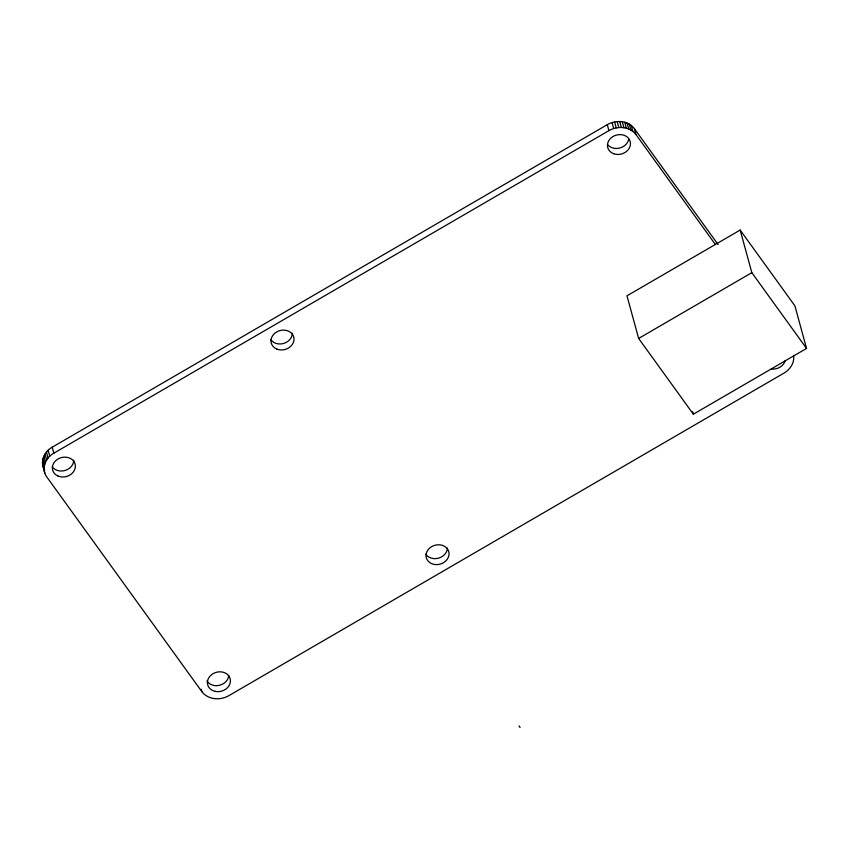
<?xml version="1.0" encoding="UTF-8"?>
<svg xmlns="http://www.w3.org/2000/svg" width="849" height="849" viewBox="0 0 849 849"><rect width="100%" height="100%" fill="white"/><g stroke="black" fill="none" stroke-linecap="round" stroke-linejoin="round"><path stroke-width="1.27" d="M44.679 470.038C39.341 462.111 44.403 451.35 52.203 447.221L607.29 124.665C615.769 119.667 628.175 120.378 634.383 128.645L718.105 244.565M793.603 355.338C794.791 362.587 790.164 369.57 784.041 373.072L228.943 695.618C220.475 700.627 208.069 699.916 201.86 691.638L46.812 476.979C40.816 468.956 45.581 457.484 53.837 453.186L608.924 130.64C617.403 125.631 629.809 126.342 636.018 134.609L715.357 244.47M740.169 230.058L626.976 295.823L638.639 338.443L693.357 414.206L806.55 348.43L794.887 305.81L740.169 230.058L751.832 272.667L806.55 348.43M638.639 338.443L751.832 272.667M519.015 725.969L520.119 727.497M634.383 128.645L636.018 134.609M631.2 125.387L632.834 131.362M629.247 124.092L630.881 130.056M627.082 123.031L628.716 128.995M624.747 122.245L626.382 128.21M622.296 121.725L623.93 127.7M619.749 121.503L621.383 127.467M617.17 121.577L618.794 127.541M614.58 121.938L616.215 127.902M692.678 411.701L693.357 414.206M612.055 122.574L613.678 128.539M607.29 124.665L608.924 130.64M201.202 689.261L201.86 691.638M52.203 447.221L53.837 453.186M48.128 450.257L49.762 456.221M46.44 452.071L48.075 458.036M45.018 454.035L46.653 459.999M43.893 456.125L45.528 462.089M43.087 458.29L44.71 464.254M42.599 460.519L44.233 466.483M42.45 462.747L44.084 468.712M42.641 464.944L44.795 473.052M292.374 333.179A11.631 9.785 -15.3 0 1 283.863 343.389A11.631 9.785 -15.3 0 1 270.905 339.791M785.198 360.634A11.631 9.785 -15.3 0 1 771.327 369.007M628.589 139.745A11.631 9.785 -15.3 0 1 619.452 148.119A11.631 9.785 -15.3 0 1 607.682 144.691M447.412 548.104A11.631 9.785 -15.3 0 1 438.615 558.133A11.631 9.785 -15.3 0 1 425.795 554.227M73.746 460.158A11.631 9.785 -15.3 0 1 65.309 470.41A11.631 9.785 -15.3 0 1 52.309 466.876M228.774 675.475A11.631 9.785 -15.3 0 1 219.604 685.27A11.631 9.785 -15.3 0 1 206.997 680.983M276.753 349.045A11.631 9.785 -15.3 0 0 294.009 339.144A11.631 9.785 -15.3 0 0 276.721 331.917A11.631 9.785 -15.3 0 0 276.753 349.045M613.753 153.743A11.631 9.785 -15.3 0 0 630.457 143.12A11.631 9.785 -15.3 0 0 612.67 136.721A11.631 9.785 -15.3 0 0 613.753 153.743M431.536 563.587A11.631 9.785 -15.3 0 0 449.047 554.068A11.631 9.785 -15.3 0 0 432.035 546.427A11.631 9.785 -15.3 0 0 431.536 563.587M215.285 691.394A11.631 9.785 -15.3 0 0 230.185 678.882A11.631 9.785 -15.3 0 0 211.263 674.923A11.631 9.785 -15.3 0 0 215.285 691.394M58.188 476.109A11.631 9.785 -15.3 0 0 75.381 466.122A11.631 9.785 -15.3 0 0 58.029 458.991A11.631 9.785 -15.3 0 0 58.188 476.109"/></g></svg>
